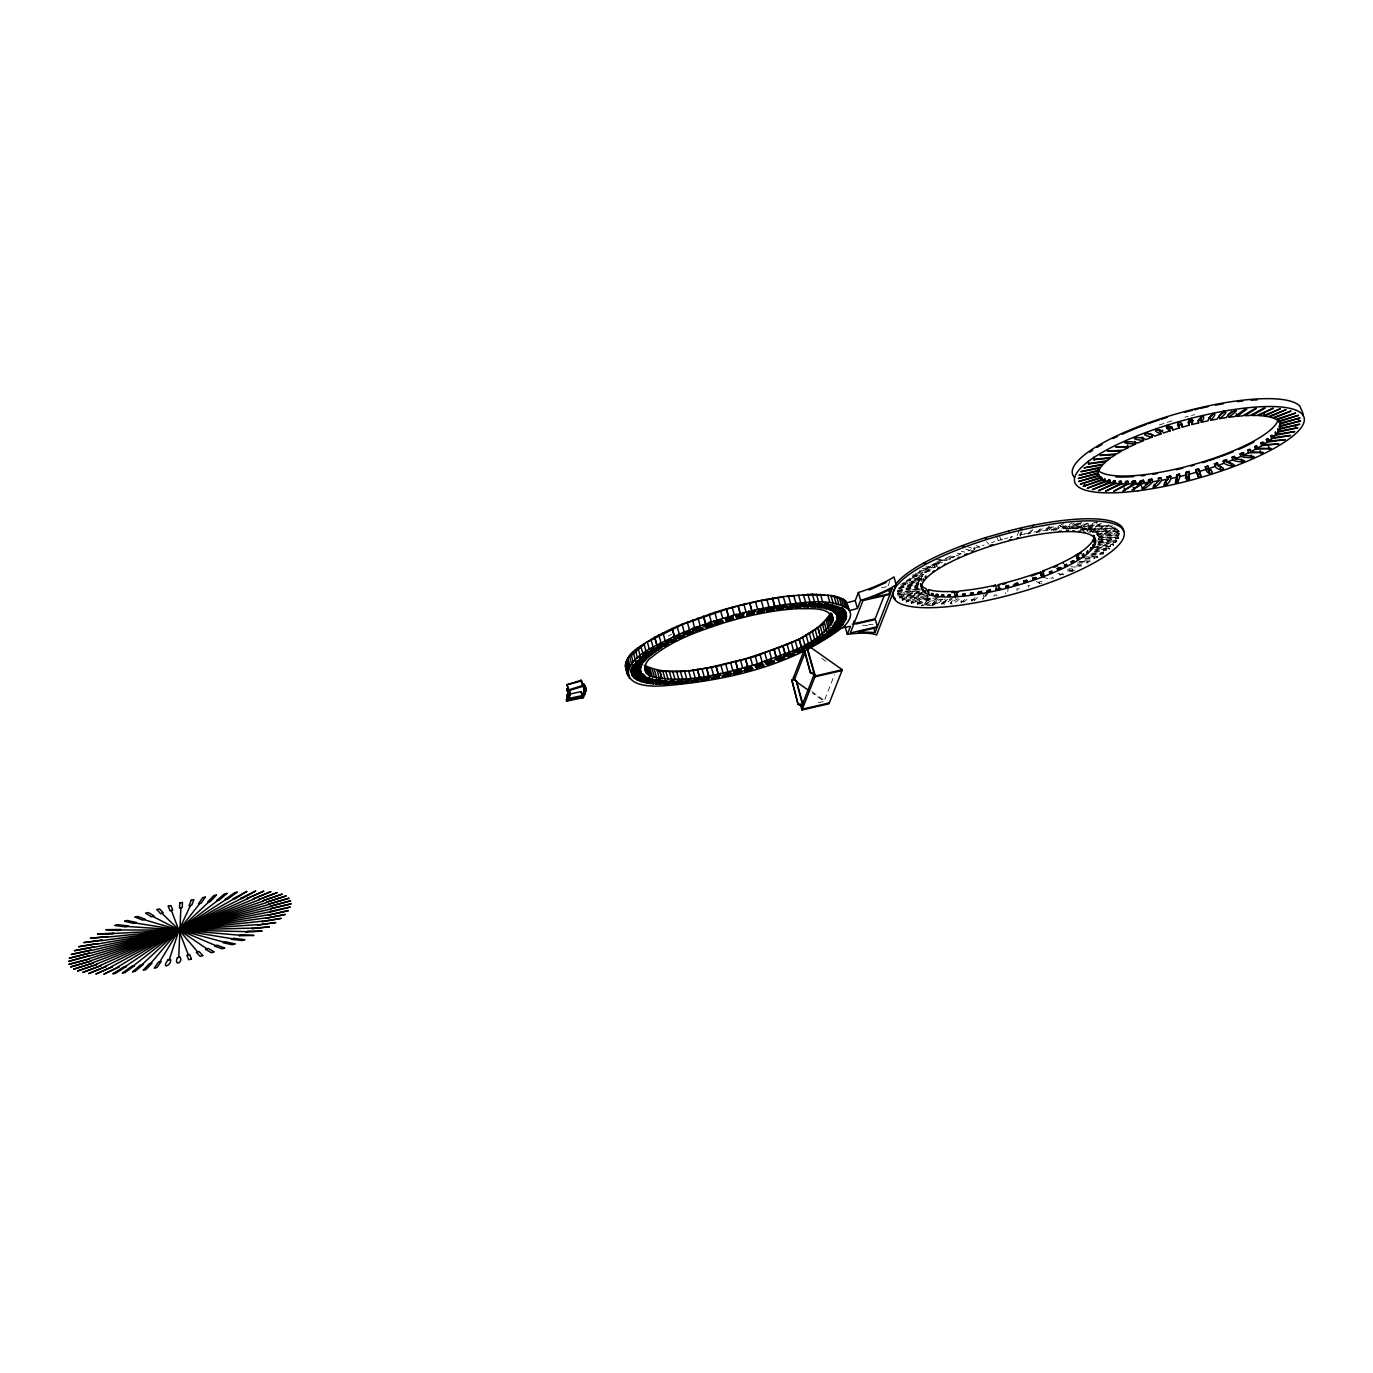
<?xml version="1.0" encoding="UTF-8"?>
<svg xmlns="http://www.w3.org/2000/svg" width="1373" height="1373" viewBox="0 0 1373 1373"><rect width="100%" height="100%" fill="white"/><g stroke="black" fill="none" stroke-linecap="round" stroke-linejoin="round"><path stroke-width="0.75" stroke-dasharray="5 3.75" d="M1008.331 586.443L1007.679 592.072M1098.417 539.64L1098.486 537.924M921.867 588.725L899.195 595.247C897.496 596.431 896.483 593.205 898.56 593.273L918.056 588.399M897.702 595.298L921.609 588.073M917.456 604.463L917.387 602.798L929.778 597.169M1094.676 549.784L1109.144 548.067L1095.774 550.436M1118.635 530.338L1098.246 536.654M920.116 580.625L920.494 579.252L917.113 580.075L916.718 581.466A93.759 23.478 -15.7 0 0 917.816 586.254M921.764 593.874L902.215 600.155L902.473 598.353L921.249 591.849M902.215 600.155L923.051 592.655M933.674 605.167L932.387 603.554L940.505 599.057M932.61 605.098L942.959 599.212M985.865 592.844C982.759 592.861 982.725 602.061 982.914 597.152M1114.55 526.975L1097.456 533.067M1098.657 543.536L1116.455 540.138L1097.902 544.446M1116.524 540.207L1115.94 542.146L1099.275 545.562M1078.492 525.258L1077.616 525.207M824.847 699.441L834.527 674.675M888.125 585.636L890.064 580.659M1017.187 535.607L1019.435 529.841M1021.666 534.578L1019.882 534.989L1021.975 529.618M1020.259 536.294L1022.353 530.939M897.427 592.072L917.215 587.49M927.77 597.238L911.294 603.416L911.346 601.734L928.474 594.646M911.294 603.416L929.984 595.487M952.364 603.948C947.748 604.223 954.407 598.336 956.123 598.611M951.008 603.931L951.523 601.889M1063.491 574.909C1063.972 571.374 1058.343 577.329 1056.421 573.416M1098.469 538.405L1119.149 533.325L1098.434 539.143M1119.184 533.411L1118.532 535.333L1099.292 540.327M900.842 587.953L900.465 586.649L918.314 582.53L918.194 577.724A93.759 23.478 -15.7 0 1 932.696 564.578M918.383 582.478L921.918 577.329L907.639 579.784M921.746 581.74L921.523 577.003A90.24 22.586 -15.7 0 1 922.862 575.064M919.275 592.055L900.637 597.924L899.006 596.551L919.086 589.927M899.384 597.959L918.983 591.403M938.24 598.971C924.853 610.196 915.585 603.331 937.484 596.877M924.595 605.047L940.351 596.946M971.895 601.117L972.015 599.143L972.376 600.447M1093.303 547.964L1113.417 544.034L1094.178 547.055M1113.417 544.034L1113.314 545.733M982.656 599.177L983.634 597.753M984.441 596.74L987.976 591.609M988.44 592.415L984.939 597.306M1028.446 534.097L1031.174 530.115M1029.99 533.702L1033.526 528.554M925.213 595.35L906.214 602.043L906.352 600.258L924.458 593.393M906.214 602.043L922.038 595.762M1098.108 543.176L1118.806 538.044L1117.588 536.568L1098.057 541.065M961.889 602.043L961.512 600.722C959.298 602.833 965.82 599.503 963.348 602.438M922.742 576.42L907.622 579.011M975.122 597.547L971.947 600.911L971.586 599.606M1036.426 532.724L1042.261 526.546M1037.181 532.501L1044.046 525.258M974.144 600.739L977.439 597.392M1038.915 532.364L1043.034 528.021M1049.401 526.254L1044.561 530.356L1050.036 527.472M961.323 602.524L964.859 599.52M1046.655 530.201L1049.83 527.524M963.795 602.181L966.97 599.503M1048.938 530.029L1051.924 527.507M1117.347 529.257L1097.816 535.624M929.555 570.687L919.121 571.752M898.234 588.742L918.365 584.641L917.113 580.075M947.524 599.28L941.089 603.468L950.133 598.885M1110.5 525.19L1092.788 532.003M1051.255 530.562L1056.283 526.957M958.114 598.611L950.682 602.713M1053.28 530.682L1064.521 522.495M955.213 602.284L960.19 598.714M1055.528 530.51L1063.337 524.932M1019.882 534.989L1029.201 532.999M1019.452 588.742L1016.741 588.983L1017.239 590.613M1118.961 531.935L1099.052 537.838M933.606 567.873L934.687 567.203L933.691 563.96L936.489 563.737L937.416 567.032M936.489 563.737L935.494 564.372A90.24 22.586 -15.7 0 0 924.613 573.039M938.119 562.724L939.115 562.106A90.24 22.586 -15.7 0 1 950.373 556.031M1065.929 525.499L1060.848 528.605L1059.922 525.327L1057.999 526.58L1058.926 529.875M1104.373 525.378L1090.522 530.613L1089.561 527.301L1086.489 528.502L1083.022 527.541A90.24 22.586 -15.7 0 0 1063.852 526.271L1060.179 526.443L1062.307 525.173L1063.217 528.468L1072.107 522.873M953.257 597.255L942.53 603.948L942.17 602.627M1062.994 528.88L1069.584 524.761M952.141 599.177L943.903 604.309L943.526 603.004M1065.311 528.656L1074.252 523.079M942.427 562.638L936.764 562.724M1066.014 529.549L1081.461 520.985M932.233 603.777L942.101 599.246M1068.022 529.515L1082.542 521.483M1069.824 528.965L1081.821 522.306M936.678 603.76L945.259 599.006M1072.021 528.811L1081.083 523.799M668.153 636.094L671.723 634.223M917.765 604.103L930.774 598.199M945.946 560.785L947.284 560.098L936.626 559.635M949.344 559.086L950.682 558.416M1075.042 528.296L1084.155 523.765M939.166 597.015L921.18 605.493A119.846 30 -15.7 0 0 932.645 605.544M1076.844 528.382L1086.987 523.319M1076.655 528.983L1088.068 523.302M1080.019 528.296L1088.943 523.834M1089.493 561.162L1083.589 560.613M951.935 557.833L954.63 556.58M897.65 591.935L917.49 586.683M1096.838 521.551L1081.014 528.708L1090.488 530.596M917.078 603.142L929.761 598.079M1079.813 530.15L1097.302 522.238M1080.465 530.441L1097.199 522.856M930.74 599.109L919.584 604.154L919.224 602.85M1082.13 530.579L1097.662 523.542M960.98 553.748L956.844 555.567L952.656 555.07M1101.232 523.267L1086.215 529.48L1087.588 529.738M927.942 595.71L910.968 602.181M1087.536 529.755L1101.283 524.074M1087.227 530.527L1101.661 524.555M1090.54 529.995L1101.747 525.361M1072.673 571.048L1065.86 570.876M967.948 550.916L970.865 549.766M1041.832 583.233L1040.803 583.559M905.854 600.722L925.522 593.788M1106.312 525.43L1091.604 530.991L1093.955 532.072L1112.456 525.687M1089.681 532.381L1108.697 525.19M897.564 590.493L917.627 585.241M1103.514 553.954L1102.141 554.314L1101.781 552.993L1087.09 554.503M1097.559 534.629A93.759 23.478 -15.7 0 0 1091.398 527.97L1088.223 529.137A90.24 22.586 -15.7 0 1 1093.028 532.587M1088.48 532.175L1091.655 531.008L1090.728 527.73M1081.135 565.522L1078.612 565.83M979.79 546.505L973.577 548.754L966.335 546.214M982.399 545.596L984.115 545.012M901.838 598.834L922.055 592.329M1094.813 532.552L1111.958 526.614L1112.336 527.936M1097.01 532.467L1113.16 526.889M1115.425 527.884L1096.426 533.891L1097.937 536.002L1117.931 530.304M899.143 596.706L919.979 590.888M1096.958 534.457L1115.957 528.468L1116.335 529.772M1097.525 534.972L1117.279 529M991.598 542.592L994.859 541.597M998.274 540.584L1002.771 539.28M1099.052 537.1L1119.012 531.643M1029.853 585.773L1027.982 585.619L1028.634 587.215M1004.435 538.851L1007.731 537.959M1097.731 541.872L1118.446 536.62M897.53 591.128L917.593 585.979M1097.508 540.07L1119.561 534.715M881.569 587.884L887.799 586.443M898.8 587.764L918.039 583.353L918.108 588.382L897.41 594.063M899.487 588.262L918.691 583.834M1098.417 542.369L1118.806 538.044M818.325 702.667L824.109 701.346L812.524 693.176M917.456 579.2L920.82 578.445M1024.721 533.925L1029.201 532.999M902.524 583.096L923.411 578.891M900.602 584.246L919.498 580.419M902.885 584.417L919.601 581.036M1097.645 545.132L1116.884 541.528M900.963 585.55L919.155 581.895M1050.997 578.376L1052.748 577.432L1053.228 578.805M1033.989 532.089L1056.867 528.914M906.094 580.642L922.33 577.861M1097.164 547.913L1113.778 545.356M905.888 581.448L921.592 578.771M1096.495 548.805L1111.993 546.145L1111.615 544.841M1101.781 552.993L1103.841 552.135L1086.541 553.714M912.101 575.098L922.33 573.674M913.543 575.699L923.325 574.343M912.359 576.42L924.046 574.806M1094.264 551.208L1106.672 549.475M912.187 577.261L922.536 575.819M1094.693 551.946L1106.381 550.333L1106.003 549.011M919.309 570.876L930.894 569.692M917.868 572.387L930.139 571.117M1091.775 554.52L1103.532 553.319L1103.171 551.997M915.225 573.502L926.964 572.301M1090.746 555.481L1100.974 554.435L1100.614 553.113M1079.298 561.677L1088.137 561.523M983.308 597.804L982.982 598.903M925.986 566.826L936.317 566.191M1083.314 557.078L1097.164 556.237L1097.816 557.747M926.912 567.684L934.687 567.203M1079.744 558.21L1097.439 556.34M922.227 568.388L935.597 567.564M1085.099 558.296L1097.816 557.644M923.566 569.229L929.658 568.851M1085.013 559.223L1094.556 558.622L1094.195 557.318M1063.217 528.468L1079.985 528.588M934.498 563.754L940.574 563.651M933.52 564.08L941.397 563.977M1079.59 561.986L1087.965 561.866M930.928 565.11L935.116 565.058M1077.359 563.016L1088.205 562.861L1087.845 561.557M1072.159 524.967L1079.058 525.293A93.759 23.478 -15.7 0 1 1088.892 527.06L1089.561 527.301M868.646 624.458L872.902 624.612M1075.076 528.279L1076.878 528.365M945.362 558.914L951.575 559.189M1077.29 564.663L1081.564 564.852M939.819 559.961L947.902 560.321M1076.295 565.916L1081.924 566.157M1070.906 566.792L1076.964 567.049M1005.757 592.57L1005.74 593.72M1068.898 568.697C1078.062 569.52 1069.155 568.885 1070.786 571.443M950.871 556.134L955.059 556.631M1067.353 569.778L1073 570.447L1072.639 569.126M949.43 557.232L953.205 557.678M971.655 599.864L974.161 599.16L974.521 600.464M961.392 551.362L964.927 552.118M1057.794 573.451L1063.543 574.789M957.153 553.165L960.86 553.971M1039.395 583.319L1039.018 582.015L1042.021 581.345M974.813 549.269L973.457 548.788L974.813 549.269L973.886 545.991M965.579 548.96L969.407 550.35M1042.982 576.917L1050.088 579.492L1049.71 578.187M976.1 545.373L979.481 547.398M1036.203 581.414L1039.807 583.559L1039.43 582.255M821.878 658.474L828.485 663.142M811.941 691.7L823.903 700.127M1109.092 547.896L1109.538 549.286L1108.371 547.878M986.621 541.854L988.852 544.257M999.321 535.419L1001.312 540.636M996.472 535.865L998.257 540.876M1118.72 530.407L1119.081 531.711M1117.227 530.459L1117.862 532.432M1117.845 533.393L1118.188 535.436M1116.129 531.505L1116.506 532.827M1116.455 534.475L1116.815 535.796M1117.244 536.637L1117.622 537.941M1114.636 528.88L1114.996 530.201M1116.936 537.444L1117.296 538.748M1115.58 537.753L1115.957 539.057M1115.46 540.155L1115.82 541.46M1114.859 541.013L1115.236 542.335M1113.537 541.288L1113.898 542.61M1108.148 524.743L1108.526 526.048M1112.49 543.914L1112.868 545.235M1110.328 545.064L1110.706 546.368M1096.907 556.237L1097.284 557.541M1083.022 527.541L1083.949 530.819M1089.681 560.527L1090.059 561.849M1086.832 561.557L1087.21 562.879M1069.618 570.052L1069.996 571.357M1059.956 574.171L1060.334 575.493M996.987 595.865C997.519 593.908 992.13 595.401 994.447 596.088M960.946 601.202L961.203 602.747M950.837 602.387L951.214 603.708M935.459 562.861L936.386 566.139M941.346 603.142L941.724 604.446M934.601 603.399L934.962 604.721M933.52 602.919L933.88 604.223M932.593 603.434L932.971 604.738M926.466 603.348L926.826 604.669M925.694 602.764L926.054 604.069M924.664 603.262L925.042 604.583M917.01 584.795L917.936 588.073M918.76 602.163L919.121 603.468M917.645 602.661L918.022 603.983M912.805 601.117L913.32 603.21M911.621 601.614L911.998 602.919M907.896 599.658L908.274 600.962M907.725 600.516L908.102 601.82M906.661 600.121L907.021 601.443M904.086 597.77L904.464 599.091M903.606 598.714L903.983 600.018M902.799 598.233L903.159 599.538M901.426 595.504L901.786 596.826M899.607 589.909L899.967 591.231M899.916 592.879L900.293 594.2M900.619 596.517L900.997 597.821M898.234 590.27L898.611 591.574M900.087 595.933L900.465 597.238M898.217 591.008L898.577 592.312M898.56 593.273L899.195 595.247M1086.489 528.502L1087.399 531.78M936.455 562.226A93.759 23.478 -15.7 0 1 940.574 559.858M1048.886 527.421A90.24 22.586 -15.7 0 1 1054.121 526.889M1074.905 570.035A119.846 30 -15.7 0 1 1071.575 571.511M1159.207 425.046A97.277 24.354 -15.7 0 1 1163.944 423.45M1167.119 422.403A97.277 24.354 -15.7 0 1 1171.958 420.893M1185.002 417.152A97.277 24.354 -15.7 0 1 1188.28 416.276M1191.541 415.453A97.277 24.354 -15.7 0 1 1194.819 414.646M862.707 625.264A59.451 14.88 -15.7 0 1 869.401 625.813M1012.296 536.792L1010.459 537.255L1012.296 536.792"/><path stroke-width="1.5" d="M178.747 957.393L180.876 907.845M631.374 672.787L631.082 669.423L631.374 672.787L640.47 670.35L640.556 668.479L631.46 670.745M640.47 670.35L640.196 667.158M833.257 619.498C829.241 606.145 810.224 609.166 799.069 608.651C773.994 609.835 749.298 615.31 725.287 622.432C699.389 630.791 672.53 639.801 651.386 657.513C643.645 662.009 641.895 674.675 652.329 676.683C687.495 684.286 723.708 673.182 757.536 663.914C783.571 653.033 819.303 646.46 833.257 619.498L831.609 613.559M837.307 619.36L837.393 617.49L846.489 615.053L846.403 617.095L837.307 619.36L836.929 618.056L846.043 615.773L846.128 613.731M1008.331 586.443L1005.602 587.146L1008.366 585.516L1005.637 586.22L1006.014 587.524L1008.726 586.82L1008.366 585.516M1186.032 477.358L1186.221 472.192L1188.932 471.488L1189.447 479.194L1186.77 479.984L1185.997 477.272L1188.658 476.671L1188.932 471.488M1147.073 432.976L1151.329 434.503L1152.067 437.129C1136.123 433.954 1149.836 431.551 1154.556 436.185L1160.957 433.868C1148.48 429.44 1160.494 427.655 1163.549 432.976L1170.156 430.796C1160.889 425.63 1171.701 423.622 1172.834 429.938L1179.579 427.913C1173.331 422.541 1183.698 419.572 1182.29 427.14L1189.104 425.27L1188.52 419.005M1186.77 479.984L1186.221 472.192M1189.104 425.27C1185.791 419.331 1195.626 415.865 1191.815 424.566L1198.629 422.901C1197.445 416.843 1208.463 412.415 1201.324 422.283L1208.051 420.825C1209.012 414.663 1220.94 409.394 1210.694 420.292L1209.956 417.667L1212.891 413.376M1191.815 424.566L1191.232 418.302M1200.174 473.496L1198.457 468.845L1195.746 469.617L1198.303 476.877L1200.912 476.122L1200.191 473.393L1197.565 474.251L1195.746 469.617M1133.875 483.674L1122.994 491.071L1136.055 483.536L1135.317 480.91L1133.137 481.048L1133.875 483.674L1128.623 483.88L1127.885 481.254L1125.894 481.271L1126.632 483.897L1121.861 483.845L1121.123 481.219L1119.321 481.134L1120.059 483.759L1118.858 483.708L1115.837 483.433L1115.099 480.807L1113.52 480.619L1114.258 483.245L1110.62 482.661L1109.882 480.035L1108.543 479.743L1109.281 482.369L1106.26 481.511L1104.441 478.508L1105.179 481.134L1102.811 480.035L1083.194 486.334L1102.004 479.537L1100.322 478.216L1080.379 484.137L1099.79 477.632L1098.795 476.071L1078.697 481.477L1098.537 475.418L1098.263 473.651L1078.217 478.491L1098.297 472.913L1098.005 468.347M1279.756 423.107L1280.031 428.41L1299.802 424.223L1279.722 429.217L1278.572 431.328L1297.88 427.707L1277.971 432.203L1276.135 434.452L1275.397 431.826L1275.26 435.361L1272.737 437.73L1271.999 435.104L1270.866 436.065L1271.604 438.691L1268.446 441.145L1267.691 438.519L1266.318 439.514L1267.056 442.14L1266.129 442.81L1263.263 444.663L1262.525 442.037L1260.912 443.05L1261.65 445.676L1257.29 448.216L1256.552 445.59L1254.699 446.62L1255.454 449.246L1271.123 448.525L1257.29 448.216M734.332 671.569L733.903 674.126L741.42 672.186L741.214 669.784L734.332 671.569L733.971 670.247M736.649 618.056L736.065 614.332L736.649 618.056L743.531 616.271L743.582 612.392M585.361 691.1L585.499 687.924M582.238 684.166L583.576 683.771L585.241 686.397L586.099 690.722L583.405 697.656L566.517 701.122L568.473 693.88L566.654 689.126L568.697 689.83M644.229 665.287C675.825 679.91 713.171 665.665 745.402 659.006C774.801 648.022 812.593 640.848 830.734 613.01L832.948 620.888M626.431 669.286C622.106 653.394 644.023 644.675 654.612 637.244L656.826 645.121C619.635 662.524 616.34 689.195 663.331 685.814C726.712 680.836 793.731 665.442 844.687 625.779A115.572 28.936 -15.7 0 0 850.041 611.98L846.128 601.443L843.245 599.16L833.977 595.813L812.421 594.149M566.517 701.122L568.834 695.201L568.062 691.34M566.157 699.818L569.194 696.403L569.417 690.962L570.207 694.858L567.873 700.814L566.86 694.721L581.174 691.614L582.65 696.883L568.336 699.973L566.86 694.721M567.959 698.668L582.289 695.562L584.383 689.778L582.736 684.973M583.903 686.809L584.006 694.378L583.645 693.073M641.019 660.825L643.353 654.87M730.161 675.053L730.899 672.41L724.086 673.989L722.696 676.769L730.161 675.053L729.801 673.731L722.335 675.447M746.963 615.43L747.701 612.787L755.15 611.071L754.79 609.749L753.777 613.851L746.963 615.43L746.586 614.109L753.417 612.547M998.343 584.486L999.235 590.098L998.068 585.482L1000.007 584.109A90.24 22.586 -15.7 0 0 1035.928 573.451L1041.558 572.352L1042.982 576.917L1041.609 576.437L1040.305 571.837M998.978 588.76L999.269 587.764L998.875 588.777L1000.66 588.365M169.222 959.727L179.074 929.984L190.401 905.511M809.847 646.855L842.318 669.749L829.035 703.748L802.004 709.978L815.287 675.979L807.53 648.382M632.575 667.432L641.586 665.442L640.779 667.501L631.7 669.681L632.198 666.128M803.256 705.413L796.306 680.716L794.504 679.446L791.809 680.081L798.142 704.538L802.93 706.22M793.148 678.434L803.874 650.956M805.024 652.535L794.195 680.253L793.457 677.627M802.347 704.177L796.306 680.716M830.408 614.435L832.622 622.329M798.142 704.538L791.809 680.081M815.27 674.658L810.482 672.959L804.698 650.476M836.277 622.381L837.084 620.339L846.163 618.159L845.802 616.855L845.287 620.39L836.277 622.381L835.917 621.077L844.927 619.086M845.287 620.39L846.163 618.159M846.128 601.443L849.201 610.676L857.456 608.462L855.225 600.585L858.4 592.501A59.451 14.88 -15.7 0 0 893.995 576.917L896.209 584.795L876.592 634.995A59.451 14.88 -15.7 0 0 847.33 634.377L845.116 626.5M847.33 634.377L850.488 626.294L842.49 627.839M857.456 608.462L860.614 600.379L858.4 592.501M853.611 622.329L854.092 621.111M888.915 590.39L890.03 594.337L862.999 600.567L850.35 632.953L877.364 626.706L875.15 618.828L884.092 595.968M875.116 632.49L877.055 627.512L858.074 631.906L875.116 632.49L874 628.542M877.364 626.706L890.03 594.337M890.339 593.514L892.278 588.554L871.357 597.907L890.339 593.514L889.223 589.583M996.163 589.412L996.558 588.399L996.043 589.429M1179.407 473.857C1173.778 478.937 1175.185 490.075 1180.145 476.482L1179.407 473.857L1176.386 475.298L1179.098 474.663M1175.271 482.764L1177.45 477.1L1176.712 474.474M1201.324 422.283L1200.586 419.657L1202.147 415.676M1189.396 479.297L1188.709 476.568M958.251 592.192L954.286 592.501L960.087 590.939A90.24 22.586 -15.7 0 0 993.966 585.499L995.631 585.104L993.451 586.528M753.777 613.851L755.15 611.071M580.59 692.696L581.174 691.614M625.848 661.632L628.096 669.475M718.628 676.254L720.327 673.405L719.006 677.558L711.677 679.051L711.3 677.73L718.628 676.254L719.006 677.558M159.817 961.752L179.074 929.984L199.806 903.485M632.833 664.961L641.792 663.073L643.302 660.876L642.152 664.378L633.193 666.283L634.841 663.88L643.662 662.181M828.743 617.49L830.957 625.367M835.711 623.445L834.2 625.642L843.022 623.96L844.67 621.557L835.711 623.445L835.333 622.141L833.823 624.337L842.644 622.638L843.022 623.96M923.188 581.071L923.411 578.891M990.259 589.755L986.861 591.385L990.259 589.755L990.62 591.077L989.298 591.351L987.976 591.609L987.599 590.304M1032.41 526.648L1033.406 525.207M1167.325 476.465L1168.063 479.091C1157.731 489.852 1169.83 484.823 1170.723 478.559L1169.985 475.933L1166.724 477.341L1171.255 476.431M1164.956 482.421L1169.985 475.933M711.677 679.051L713.977 676.065L720.688 674.709M763.886 611.774L766.185 608.788L758.857 610.264L757.175 613.113L763.886 611.774L763.508 610.453L756.798 611.809M630.19 656.466L645.087 643.645M630.018 665.905L627.856 657.976M827.37 620.51L830.081 617.198M150.635 963.468L179.074 929.984L208.988 901.769M767.181 611.157L769.807 608.119L776.912 606.9L773.703 610.041L767.181 611.157L766.821 609.835L769.429 606.797M708.056 679.721L710.682 676.683L704.16 677.799L700.951 680.939L708.056 679.721L707.696 678.399L700.573 679.618M1152.582 481.751L1151.844 479.126L1149.373 479.469L1150.111 482.095C1133.772 493.868 1147.468 488.737 1152.582 481.751L1158.915 480.756L1158.177 478.13L1160.769 477.701L1161.507 480.327C1158.331 486.831 1145.803 492.255 1158.915 480.756M978.88 591.883L977.782 593.033L981.455 591.437L981.815 592.758L979.241 593.205L978.88 591.883L981.455 591.437M1160.769 477.701L1158.589 478.851M1223.824 411.008L1219.104 415.985L1219.842 418.628L1226.175 417.632C1231.238 410.767 1245.105 405.344 1228.646 417.289L1234.687 416.568L1244.23 409.738L1246.77 409.257L1237.039 416.328L1236.301 413.685M1219.842 418.628C1233.589 407.455 1220.116 412.26 1217.267 419.057L1210.694 420.292M635.871 662.644L638.273 660.087L646.803 658.731L644.589 661.048L635.871 662.644L635.493 661.323L644.229 659.744L644.589 661.048M841.992 625.196L833.274 626.774L831.06 629.109L839.59 627.736L841.992 625.196L841.632 623.891L839.212 626.431L830.699 627.804M766.821 609.835L773.325 608.72L775.47 606.626M630.962 654.166L633.176 662.043M141.779 964.841L179.074 929.984L217.844 900.396M691.975 680.871L697.089 680.167L699.423 678.039M776.895 609.543L780.413 606.351L787.227 605.407L783.142 608.668L776.895 609.543L776.517 608.222L778.869 606.094M700.968 678.296L694.721 679.172L690.636 682.432L697.45 681.489L700.968 678.296L700.59 676.992M972.925 592.81L970.454 593.153L972.05 594.32L973.303 594.131L972.925 592.81L970.248 594.2L971.483 594.028M1149.373 479.469L1148.24 480.43L1150.711 480.087M1145.374 484.6L1151.844 479.126M1227.908 414.663L1231.718 411.437M650.562 653.788L647.696 656.225L639.286 657.478L639.664 658.8L642.804 656.14L650.939 655.11L650.562 653.788L646.494 654.303M639.664 658.8L648.056 657.53L650.939 655.11M822.41 624.166L824.624 632.061M838.199 629.04L829.807 630.293L826.924 632.73L835.059 631.7L838.199 629.04L837.839 627.736L833.634 628.353M826.563 631.426L834.698 630.379L837.839 627.736M776.517 608.222L782.764 607.364L785.493 605.184M133.335 965.871L179.074 929.984L226.288 899.366M637.484 658.01L635.339 650.064M823.68 623.977L799.91 638.788M680.854 683.497L685.762 680.15L691.683 679.532L687.307 682.827L680.854 683.497L680.476 682.175L686.929 681.523L689.847 679.326M932.851 571.7L934.241 570.705M646.717 651.643L644.16 653.462L652.158 652.553L655.676 650.047L656.037 651.351L652.535 653.874L644.538 654.784L648.365 652.038L656.037 651.351M823.371 634.995L829.12 634.48L831.678 632.644M829.498 635.785L833.325 633.056L825.327 633.966L821.826 636.471L829.498 635.785L829.12 634.48M963.057 595.075L964.807 593.84L965.168 595.144L962.833 595.384L962.456 594.08L964.807 593.84M1139.607 481.425L1143.331 480.19L1144.069 482.815L1132.039 490.212L1141.735 483.056L1140.997 480.43M1137.05 484.686L1143.331 480.19M785.819 606.986L791.723 606.385L796.649 603.022L797.009 604.343L792.101 607.69L786.18 608.308L790.556 605.012L797.009 604.343M125.389 966.523L179.074 929.984L234.234 898.714M673.336 682.69L677.352 682.432L680.802 680.184M677.713 683.754L682.913 680.373L677.387 680.716L671.689 684.132L677.713 683.754L677.352 682.432M1081.512 553.233L1077.719 554.074L1079.006 558.674L1077.376 559.686L1076.089 555.087L1078.749 554.967L1077.736 555.584M650.442 650.665L654.938 647.867L662.043 647.524L657.942 650.081L650.442 650.665L650.081 649.343L657.564 648.777L660.31 647.078M812.335 631.374L814.549 639.252M827.404 637.175L819.921 637.741L815.819 640.299L822.925 639.972L827.404 637.175L827.044 635.871M817.227 638.908L822.547 638.668L825.551 636.797M937.776 568.336L939.407 567.324M1133.137 481.048L1131.506 482.06L1135.231 481.82M1133.703 481.923L1135.317 480.91M1076.089 555.087L1075.093 555.722A90.24 22.586 -15.7 0 1 1047.084 569.229L1042.811 570.893L1044.098 575.493L1041.609 576.437M1077.719 554.074L1078.715 553.456A90.24 22.586 -15.7 0 0 1092.685 540.808L1093.389 539.366L1094.676 543.965L1094.092 537.203A90.24 22.586 -15.7 0 0 1094.161 535.539M118.061 966.815L179.074 929.984L241.562 898.423M796.426 606.025L800.099 605.802L804.372 603.245M800.476 607.123L806.174 603.708L800.15 604.086L794.95 607.45L800.476 607.123L800.099 605.802M951.901 592.638L954.029 591.368L955.454 597.118M1263.949 442.398L1260.912 443.05M648.296 641.517L682.724 624.355L726.489 609.2M649.378 649.48L647.249 641.551M666.111 681.3L662.919 682.999L668.445 682.93L672.89 680.356M668.805 684.235L674.744 680.819L669.698 680.905L663.279 684.32L668.805 684.235L668.445 682.93M1211.346 470.27L1208.875 470.785L1205.202 466.803L1207.88 465.962L1205.734 467.386M657.324 646.46L662.421 643.645L668.908 643.662L664.24 646.237L657.324 646.46L654.715 637.175L672.118 628.508L674.332 636.386L656.929 645.07L663.88 644.932L666.986 643.216M820.539 641.38L813.623 641.586L808.954 644.177L815.442 644.194L820.539 641.38L820.162 640.058L815.081 642.873L808.594 642.856M1127.885 481.254L1125.002 482.301M1126.632 483.897L1113.657 491.362L1128.623 483.88M947.73 596.122L950.03 594.852L950.408 596.157L948.4 596.191L948.039 594.869L950.03 594.852M1255.454 449.246L1250.563 451.803L1249.825 449.177L1247.782 450.19L1248.52 452.815L1263.246 452.524L1250.563 451.803M111.385 966.729L179.074 929.984L248.238 898.508M804.424 605.682L807.805 605.63L812.61 603.056M808.165 606.935L814.584 603.519L809.057 603.588L803.119 607.003L808.165 606.935L807.805 605.63M944.367 564.423L945.328 563.908M1071.094 561.797L1072.931 560.768L1073.308 562.089L1071.455 563.102L1071.094 561.797L1074.544 561.248L1073.6 561.746M656.981 682.827L660.293 682.965L665.27 680.407M815.167 603.09L810.207 605.665L814.738 605.853L820.024 603.296M660.653 684.286L667.295 680.871L662.747 680.665L655.693 684.063L660.653 684.286L660.293 682.965M1127.456 444.955L1128.194 447.581L1123.32 450.138L1107.29 451.219L1121.484 451.168L1117.124 453.708L1099.962 455.458L1115.494 454.72L1111.718 457.243L1093.629 459.629L1110.328 458.239L1107.17 460.693L1088.257 463.817L1106.02 461.654L1103.514 464.023L1084.001 467.85L1102.639 464.932L1100.803 467.18L1080.894 471.677L1100.202 468.056L1099.052 470.167L1078.972 475.264L1098.743 470.973M664.738 640.916L670.985 641.054L674.435 639.337M671.363 642.375L676.529 639.801L670.745 639.423L665.098 642.238L671.363 642.375L670.985 641.054M1121.123 481.219L1119.081 482.232L1120.351 482.283M1120.059 483.759L1105.591 491.225L1121.861 483.845M806.5 645.464L801.334 648.039L807.118 648.416L812.765 645.602L806.5 645.464L806.14 644.143M802.896 646.855L806.74 647.095L812.387 644.297M941.02 596.088L943.56 594.818L943.938 596.139L942.135 596.054L941.775 594.749L943.56 594.818M1064.47 565.213L1066.512 564.183L1066.89 565.504L1064.847 566.517L1064.47 565.213L1066.718 565.298L1065.362 565.985M105.481 966.266L179.074 929.984L254.142 898.972M657.101 681.9L660.619 680.201M815.116 607.175L822.152 603.76L817.21 603.554L810.568 606.969L815.116 607.175L814.738 605.853M1250.649 449.76L1247.782 450.19M1248.52 452.815L1243.183 455.355L1242.428 452.73L1240.214 453.742L1240.952 456.368C1249.842 459.286 1264.396 456.437 1243.183 455.355M798.331 639.526L755.51 656.328L715.711 666.643M649.034 683.376L656.637 680.03L660.619 680.493L653.376 683.891L649.034 683.376L648.657 682.072L652.999 682.57L660.259 679.189M1063.183 563.273L1063.594 563.325M1059.458 567.581L1057.244 568.594L1057.605 569.915L1059.836 568.903L1059.458 567.581L1061.432 567.821M1133.291 487.278L1134.527 489.646M673.697 638.016L679.824 635.253L684.818 635.974L679.223 638.514L673.697 638.016L673.319 636.712L678.846 637.209L684.458 634.669M1134.853 441.402L1135.591 444.028L1130.236 446.568L1115.511 446.86L1128.194 447.581M1112.868 481.82L1115.099 480.807M1114.258 483.245L1098.52 490.71L1115.837 483.433M1263.761 413.513L1264.499 416.139L1280.322 408.742L1262.937 415.95L1258.698 415.624L1273.2 408.244L1256.896 415.538L1252.142 415.487L1265.168 408.107L1264.121 408.038L1250.134 415.504L1244.882 415.71L1256.312 408.502L1255.471 408.347L1242.702 415.847L1237.039 416.328M792.667 650.545L797.679 651.283L803.806 648.502M798.039 652.587L804.166 649.824L798.64 649.309L793.028 651.849L798.039 652.587L797.679 651.283M1240.231 454.635L1241.793 453.931L1240.214 453.742M1240.952 456.368L1235.185 458.857L1234.447 456.231L1232.079 457.209L1232.817 459.835C1239.544 463.714 1253.995 460.847 1235.185 458.857M935.03 595.693L937.81 594.423L938.171 595.745L936.232 594.252L937.81 594.423M1059.235 568.834L1060.351 568.319L1057.244 568.594M100.383 965.442L179.074 929.984L259.24 899.796M869.143 590.012L886.254 582.358M985.557 538.868L986.552 538.525M1154.092 484.412L1155.517 486.66M828.468 603.142L820.848 606.488L821.226 607.793L828.829 604.463L824.486 603.948L817.244 607.329L821.226 607.793M958.045 557.61L959.178 557.112M1054.138 567.358L1057.656 565.813M681.986 624.234L672.238 628.439L674.452 636.334L684.2 632.112L682.124 624.183L714.732 612.375M688.302 633.931L691.683 632.455M1142.662 437.112L1141.495 437.609L1142.834 437.901L1143.572 440.527L1137.805 443.016C1128.898 440.064 1114.43 442.998 1135.591 444.028M652.484 679.257L646.649 681.746L647.026 683.05L654.801 679.738L651.437 679L643.336 682.261L647.026 683.05M826.58 605.133L822.684 606.78L826.048 607.518L832.536 604.909M682.621 632.558L687.358 633.416L693.348 630.928L693.725 632.249L687.736 634.721L682.999 633.88L689.538 631.168L693.725 632.249M1109.882 480.035L1107.513 481.013L1108.44 481.219M1109.281 482.369L1092.324 489.68L1110.62 482.661M964.584 554.778L966.952 553.8M784.137 655.59L790.127 653.102L794.864 653.96L788.325 656.672L784.137 655.59L783.777 654.269L787.948 655.35L794.504 652.638M96.144 964.258L179.074 929.984L263.479 900.997M1049.47 571.906L1051.838 570.928L1052.199 572.249L1049.83 573.227L1049.47 571.906L1051.134 572.266L1049.556 572.919M826.426 608.823L834.527 605.579L830.837 604.789L823.062 608.102L826.426 608.823L826.048 607.518M1233.417 457.501L1234.619 457.02M1232.817 459.835L1226.707 462.255L1225.969 459.629L1223.463 460.573L1224.201 463.199C1229.024 467.609 1242.514 465.739 1226.707 462.255M684.338 632.061L694.669 627.976L692.593 620.047M695.287 631.048L700.676 628.92M973.92 551.054L971.312 551.036M641.672 681.78L649.91 678.588L649.549 677.267L641.311 680.476L641.672 681.78L638.702 680.716L647.198 677.593L649.91 678.588M1152.067 437.129L1145.94 439.549C1139.23 435.67 1124.779 438.536 1143.572 440.527M692.902 629.847L699.801 627.238L703.113 628.645L696.798 631.031L692.902 629.847L692.541 628.525L697.707 626.569M692.541 628.525L696.437 629.726L702.753 627.324M1105.179 481.134L1087.21 488.222L1106.26 481.511M1222.794 461.62L1227.05 460.006L1225.969 459.629M1224.201 463.199L1217.817 465.516L1217.079 462.89L1214.47 463.782L1215.225 466.408C1218.126 471.814 1230.534 469.789 1217.817 465.516M784.584 656.689L777.684 659.297L778.062 660.602L784.961 657.993L781.065 656.809L774.75 659.194L778.062 660.602M92.832 962.713L179.074 929.984L266.791 902.524M837.084 606.437L830.305 608.926L830.665 610.247L839.16 607.123L836.191 606.042L827.953 609.252L830.665 610.247M1038.554 573.468L1041.558 572.352M694.807 627.924L705.619 624.011L703.405 616.134L705.756 623.96L716.946 620.27L714.87 612.341L726.283 608.891L728.497 616.786L717.084 620.218M706.306 626.877L719.761 622.312M1156.238 428.857L1160.219 431.242L1162.811 430.35M1159.396 430.762L1160.683 430.298M640.075 675.688L634.789 677.455L637.038 678.794L643.903 676.34M643.954 675.808L635.167 678.76L637.398 680.116L645.996 677.043L643.577 674.503M90.481 960.843L179.074 929.984L269.142 904.395M712.896 625.213L710.493 623.479L703.319 625.951L706.34 627.478L712.896 625.213L712.536 623.891L705.962 626.174L702.959 624.646M764.744 652.896L766.958 660.791M764.967 662.627L771.523 660.362L774.544 661.872L767.37 664.36L764.589 661.305L767.37 664.36M766.992 663.039L774.166 660.567M1032.65 578.187L1036.255 577.896L1032.65 578.187L1033.011 579.492L1035.62 578.599L1035.242 577.278M1020.242 529.343L1022.147 529.223M1215.225 466.408L1208.618 468.588L1207.88 465.962M1215.294 464.263L1217.885 463.37L1217.079 462.89M833.909 612.015L842.696 609.063L842.336 607.758L833.548 610.71L833.909 612.015L831.866 610.796L840.465 607.724L842.696 609.063M566.654 689.126L567.015 690.43L583.954 685.076L585.619 687.719M765.808 664.137L769.532 662.902M989.967 545.476L992.645 544.635M633.863 676.717L642.736 673.834L643.096 675.138L634.24 678.039L632.387 675.121L634.24 678.039M834.389 611.38L835.745 612.839L844.738 610.075L845.099 611.397L836.106 614.143L834.767 612.701L834.389 611.38L839.71 609.646M834.767 612.701L843.623 609.801L845.099 611.397M1026.455 580.23L1023.777 581.071L1024.155 582.392L1025.494 581.98L1026.815 581.551L1026.455 580.23L1027.124 580.951L1023.777 581.071M89.091 958.68L179.074 929.984L270.532 906.558M1166.999 428.17L1171.547 426.746L1172.834 429.938M1166.793 425.321L1169.418 428.153L1172.079 427.312M1278.246 419.125L1278.984 421.751L1298.412 415.333L1278.452 421.168L1276.77 419.846L1295.563 413.05L1275.946 419.349L1273.578 418.25L1291.032 411.059L1272.514 417.873L1269.476 417.014L1286.089 409.617L1268.154 416.723L1264.499 416.139M714.132 622.278L721.494 619.944L722.97 621.969L716.225 624.114L713.771 620.956L716.225 624.114M715.865 622.793L722.61 620.665L722.97 621.969M1208.618 468.588C1217.628 473.908 1207.227 475.659 1205.94 469.446L1199.195 471.471L1198.457 468.845M569.795 692.284L566.86 684.749L581.122 680.236L584.28 688.113M763.731 665.562L761.637 663.725L754.893 665.854L756.369 667.896L763.731 665.562L763.354 664.24L755.991 666.574L756.369 667.896M1024.464 581.809L1027.124 580.968M896.14 583.645A119.846 30 -15.7 0 1 985.316 537.667L1009.395 530.75A119.846 30 -15.7 0 1 1123.646 531.162M637.793 673.474L641.38 672.375M632.764 676.443L641.757 673.68L643.096 675.138M566.86 684.749L581.637 681.025M568.731 690.619L583.113 686.277L581.122 680.236M752.593 668.291L748.8 669.423L747.873 666.145M1182.29 427.14L1181.535 424.497L1178.583 424.617L1180.179 424.875M1198.715 469.515L1196.003 470.287M838.045 613.079L845.27 610.934L846.352 614.074L837.238 616.614L836.603 614.932L845.648 612.255L846.352 614.074M632.215 675.585L641.26 672.907L640.882 671.586L631.855 674.263L632.215 675.585L631.511 673.748L640.625 671.225M1280.477 426.471L1300.54 420.893L1280.494 425.733L1279.482 421.339M88.713 956.209L179.074 929.984L270.91 909.029M726.368 620.956L733.216 618.983L732.324 615.361L732.684 616.683L725.219 618.828L726.368 620.956L726.008 619.635L732.856 617.678L733.216 618.983M1017.462 582.976L1017.822 584.297L1015.128 585.07L1014.75 583.765L1017.462 582.976L1017.771 583.817L1013.274 585.104M745.179 671.157L752.644 669.011L752.284 667.69L744.801 669.835L745.179 671.157L744.269 667.535L744.647 668.857L751.494 666.883L752.644 669.011M855.225 600.585L846.987 602.781M1196.484 472.243L1189.67 474.114M632.97 671.929L638.428 670.419M845.974 612.77L836.878 615.293L837.238 616.614M728.411 608.685L736.082 606.574M729.681 619.309L733.68 618.228M739.189 672.049L746.878 669.955M630.996 671.466L640.11 669.029M89.314 953.497L179.074 929.984L270.309 911.741M1188.383 421.906L1193.034 420.704M1188.349 422.644L1191.078 421.94M1186.186 472.93L1188.898 472.226M1186.959 474.818L1180.145 476.482M736.443 615.653L743.943 613.714M736.288 616.734L743.153 614.95L743.531 616.271M733.542 672.821L741.06 670.865L741.42 672.186M1009.412 539.829L1010.785 539.486M738.005 606.059L747.616 603.708M727.673 674.932L737.267 672.581M1221.404 467.026L1214.47 463.782M90.927 950.545L179.074 929.984L268.696 914.693M1017.153 537.941L1018.509 537.615M998.068 585.482L999.733 585.087M999.63 589.086L996.935 589.704L995.631 585.104M852.29 624.097L875.15 618.828M855.86 624.011L874.841 619.635M725.682 664.12L728.033 671.963M815.287 675.979L842.318 669.749M842.009 670.556L814.978 676.786L806.843 647.884M829.343 702.925L802.313 709.172L801.575 706.546L814.24 674.16L810.791 672.152M1177.45 477.1L1170.723 478.559M1199.247 419.949L1200.586 419.657M1199.556 419.143L1200.894 418.834M635.802 665.321L639.406 664.532M749.521 603.245L759.012 601.185M763.354 608.239L740.322 613.559L738.09 605.665L749.624 602.85L751.838 610.728L749.761 602.816L761.14 600.361L763.491 608.222L785.459 604.446M721.958 676.22L725.751 675.396M838.92 621.385L842.507 620.613M93.501 947.404L179.074 929.984L266.122 917.833M1208.635 417.924L1209.956 417.667M1168.063 479.091L1161.507 480.327M986.844 591.403L989.504 590.871M761.277 600.327L783.245 596.569L785.579 604.429C806.037 603.022 830.15 597.186 848.36 609.32M760.899 600.773L782.747 597.032M713.788 667.003L689.675 670.745M1276.135 434.452L1294.773 431.534L1275.26 435.361M97.02 944.092L179.074 929.984L262.603 921.146M772.93 609.612L769.206 610.196L768.279 606.917M692.541 681.609L696.111 681.042M1270.866 436.065L1273.355 435.722M1272.737 437.73L1290.517 435.464L1271.604 438.691M1150.111 482.095L1144.069 482.815M101.448 940.677L179.074 929.984L258.175 924.578M783.365 596.551L812.318 594.149L814.635 602.026M786.832 596.534L792.959 595.796M782.061 608.325L778.508 608.754L777.581 605.476M682.312 682.844L686.397 682.347M1140.757 481.322L1141.941 481.185M826.958 632.421L830.957 631.975M1266.318 439.514L1268.652 439.274M1268.446 441.145L1285.197 439.635L1267.056 442.14M106.734 937.141L179.074 929.984L252.889 928.097M1141.735 483.056L1136.055 483.536M789.475 607.501L793.628 607.158M685.814 671.14L658.628 671.38M1059.287 531.179L1061.466 531.042M1263.263 444.663L1278.812 443.925L1261.65 445.676M112.826 933.571L179.074 929.984L246.797 931.666M954.029 591.368L950.356 591.54A90.24 22.586 -15.7 0 1 928.388 589.566L929.023 593.925L925.986 588.691A90.24 22.586 -15.7 0 1 920.391 583.817M955.316 595.968L957.513 595.831L956.209 591.231M803.325 594.492L805.642 602.369M802.57 595.007L824.881 595.178M1254.699 446.62L1256.707 446.585M1066.392 530.853L1068.383 530.836M922.999 563.411L926.294 563.359M672.719 671.448L675.035 679.326M119.657 930.002L179.074 929.984L239.966 935.236M1072.862 530.888L1074.647 530.956M665.819 671.346L668.136 679.24M127.14 926.449L179.074 929.984L232.5 938.789M1242.428 452.73L1244.007 452.918M1078.612 531.282L1080.191 531.454M135.189 922.965L179.074 929.984L224.434 942.273M1083.606 532.02L1084.945 532.295M1232.079 457.209L1237.33 458.342M654.423 670.007L656.723 677.919M832.827 596.311L837.959 597.753M637.175 674.795L640.59 675.756M143.736 919.584L179.074 929.984L215.887 945.654M1042.811 570.893L1044.269 571.34M1223.463 460.573L1230.877 463.25L1231.615 465.876M962.233 545.647L964 546.3M650.064 668.771L652.329 676.683M632.198 673.851L634.257 674.795M839.298 598.371L841.958 599.623M632.799 673.079L635.476 674.315L636.403 677.593M152.678 916.357L179.074 929.984L206.945 948.88M798.451 703.731L801.901 705.722M646.632 667.192L648.897 675.087M795.997 681.523L809.229 690.842M830.545 606.385L828.073 604.429L829 607.707M161.911 913.302L179.074 929.984L197.712 951.952M985.316 537.667L986.192 538.611M1278.984 421.751L1279.979 423.313L1300.077 417.907L1280.22 423.965L1280.494 425.733M567.015 690.43L568.422 692.644M1094.933 538.285L1094.813 537.632M921.489 587.421L921.609 588.073M171.35 910.453L188.273 954.784M1199.195 471.471L1200.929 476.019M640.247 669.921L641.26 672.907M1298.429 418.988L1299.167 421.631M1295.477 425.887L1296.215 428.513M1280.031 428.41L1279.293 425.784L1279.722 429.217M1278.572 431.328L1277.834 428.702L1277.971 432.203M1268.463 446.414L1269.201 449.04M1260.139 450.739L1260.877 453.365M1251.026 455.012L1251.764 457.638M1241.243 459.2L1241.981 461.826M1220.048 467.129L1220.786 469.755M1197.891 420.275L1198.629 422.901M1208.875 470.785L1209.613 473.41M1205.202 466.803L1205.94 469.446M1197.479 474.166L1198.217 476.809M1178.841 425.287L1179.579 427.913M1169.418 428.153L1170.156 430.796M1177.227 479.417L1177.965 482.043M1160.219 431.242L1160.957 433.868M1165.883 481.906L1166.621 484.549M1141.564 486.076L1142.302 488.702M1124.144 487.861L1124.882 490.487M1102.811 480.035L1101.266 476.912L1102.004 479.537M1100.322 478.216L1099.052 475.007L1099.79 477.632M1097.559 470.287L1098.297 472.913M1093.509 457.26L1094.247 459.886M1098.795 476.071L1097.799 472.793L1098.537 475.418M1088.291 461.379L1089.029 464.005M1084.224 483.588L1084.962 486.214M926.003 575.853L925.505 578.102L925.145 576.78M844.704 600.31L846.918 608.188M843.245 599.16L845.459 607.038M841.22 598.233L843.451 606.111M846.043 615.773L846.403 617.095M843.262 608.496L843.623 609.801M844.275 614.332L845.665 619.257M839.178 597.272L841.392 605.167M836.603 596.551L838.817 604.446M842.919 624.784L841.065 618.228L839.023 620.15L839.95 623.428M833.977 595.813L836.208 603.708M830.888 595.316L833.102 603.21M835.745 612.839L836.106 614.143M839.212 626.431L839.59 627.736M827.73 594.801L829.944 602.696M831.952 614.263L833.068 618.21M834.664 625.865L836.054 630.791M834.698 630.379L835.059 631.7M832.896 625.47L833.274 626.774M829.584 615.945L831.798 623.823M824.589 602.816L825.516 606.094M820.488 594.252L822.702 602.129M827.421 619.103L829.635 626.98M829.429 628.988L829.807 630.293M826.117 620.699L828.279 628.628M828.794 630.07L830.167 634.995M816.454 594.2L818.668 602.078M824.263 622.432L826.477 630.327M820.144 625.916L822.358 633.811M822.376 636.008L823.285 639.286M822.547 638.668L822.925 639.972M820.11 635.562L817.896 627.667L820.041 635.613M807.873 594.32L810.087 602.198M819.544 636.437L819.921 637.741M815.116 629.521L817.33 637.398M815.081 642.873L815.442 644.194M813.245 640.281L813.623 641.586M798.52 594.904L800.734 602.781M809.229 633.193L811.443 641.071M806.123 635.013L808.251 642.959M793.594 595.316L795.928 603.176M806.74 647.095L807.118 648.416M802.536 636.9L804.75 644.778M791.723 606.385L792.101 607.69M803.823 649.309L810.482 672.959M788.48 595.933L790.694 603.811M799.069 638.72L801.283 646.597L798.966 638.771M795.139 640.59L797.353 648.468M782.764 607.364L783.142 608.668M791.329 642.392L793.422 650.339M777.873 597.392L780.104 605.287M787.089 644.229L789.303 652.106M772.518 598.233L774.732 606.111L772.381 598.25M787.948 655.35L788.325 656.672M773.325 608.72L773.703 610.041M800.339 704.057L802.004 709.978M782.988 646.014L785.202 653.891M782.85 646.065L785.081 653.943M766.821 599.297L769.052 607.175M778.491 647.781L780.705 655.659M776.346 657.392L774.132 649.498L776.226 657.444M758.634 608.72L759.561 611.998M755.442 601.58L757.656 609.475M769.446 651.197L771.66 659.091M770.476 659.006L771.403 662.284M748.766 610.848L749.692 614.143M760.024 654.458L762.238 662.352M761.26 662.421L761.637 663.725M743.857 604.257L746.071 612.135M755.304 656.019L757.381 663.948M750.362 657.513L752.576 665.407M732.187 607.278L734.401 615.173M747.753 666.849L745.539 658.971L747.616 666.9M740.545 660.344L742.759 668.222M737.885 669.543L735.671 661.666L737.747 669.595M720.568 610.625L722.799 618.502M730.676 662.884L732.89 670.779M709.137 614.229L711.351 622.123M710.116 622.158L710.493 623.479M709.137 622.226L710.064 625.522M720.876 665.15L723.108 673.027M705.962 626.174L706.34 627.478M716.088 666.197L718.302 674.074L715.951 666.214M697.999 618.09L700.213 625.968M711.265 667.089L714.372 677.867M696.437 629.726L696.798 631.031M706.58 667.965L708.794 675.859M706.443 667.999L708.657 675.876M701.929 668.685L704.143 676.58M687.289 622.141L689.503 630.018M687.358 633.416L687.736 634.721M697.398 669.389L699.612 677.284L697.261 669.406M697.089 680.167L697.45 681.489M692.953 669.938L695.184 677.816M677.112 626.345L679.326 634.223M688.525 670.47L690.859 678.348M678.846 637.209L679.223 638.514M684.475 670.796L686.689 678.691M686.929 681.523L687.307 682.827M685.402 678.828L685.762 680.15M680.304 671.157L682.638 679.034M676.563 671.294L678.794 679.172M662.97 632.85L665.184 640.728M663.88 644.932L664.24 646.237M669.32 671.397L671.534 679.275M658.834 635.013L661.048 642.907M660.43 642.427L661.34 645.722M657.564 648.777L657.942 650.081M662.816 671.122L665.03 679M650.922 639.389L653.136 647.284M662.009 678.76L659.778 670.882L661.923 678.76M652.158 652.553L652.535 653.874M657.101 670.453L659.332 678.331M648.365 651.471L649.292 654.749M656.277 678.725L656.637 680.03M652.278 669.406L654.492 677.284M654.852 680.596L655.762 683.874M647.696 656.225L648.056 657.53M643.971 643.731L647.438 656.5M652.999 682.57L653.376 683.891M648.382 667.999L650.596 675.876M640.779 645.859L642.907 653.805M645.43 666.231L647.661 674.109M644.744 667.227L646.443 673.165M641.672 657.959L642.581 661.254M644.606 668.085L645.722 672.015M647.232 678.399L648.142 681.677M638.016 647.987L640.23 655.882M641.792 663.073L642.152 664.378M640.779 667.501L640.402 666.18L631.323 668.359L631.7 669.681M633.142 652.124L635.356 660.001M637.038 678.794L637.398 680.116M629.4 656.071L631.614 663.948M626.843 659.812L629.057 667.69M625.487 663.279L627.701 671.157M627.821 672.564L629.503 678.519M625.127 664.91L628.096 675.207M625.35 666.454L627.564 674.332M625.59 667.93L627.804 675.859M584.417 685.076L584.795 686.397M585.739 689.418L586.099 690.722M583.576 683.771L583.954 685.076M584.383 689.778L584.744 691.1M585.361 694.052L584.984 692.747L582.066 697.947L581.706 696.643M583.027 696.351L583.405 697.656M569.623 692.267L570.207 694.858M567.255 685.367L568.371 689.297M568.268 692.627L568.834 695.201M569.194 696.403L569.555 697.724M567.838 696.746L568.199 698.05M1009.121 530.819L1009.327 531.969M585.241 686.397L585.876 689.229M1037.044 574.017A93.759 23.478 -15.7 0 1 1031.02 576.094M1006.031 583.508A93.759 23.478 -15.7 0 1 1002.874 584.314M895.488 598.868A119.846 30 -15.7 0 1 892.879 595.264M1303.234 415.968A119.142 29.828 -15.7 0 0 1302.308 411.917L1299.905 406.185A119.142 29.828 -15.7 0 0 1164.596 417.426A119.142 29.828 -15.7 0 0 1074.441 477.426M1278.023 419.984A94.462 23.65 -15.7 0 1 1192.45 464.881A94.462 23.65 -15.7 0 1 1097.782 470.064M1189.293 477.066A116.31 29.125 -15.7 0 1 1185.362 478.096M1143.898 480.996A116.31 29.125 -15.7 0 1 1140.311 481.511M1089.956 452.198A116.31 29.125 -15.7 0 1 1092.685 450.293M1097.13 447.392A116.31 29.125 -15.7 0 1 1102.038 444.457M1113.04 438.571A116.31 29.125 -15.7 0 1 1117.553 436.391M1122.256 434.211A116.31 29.125 -15.7 0 1 1146.352 424.394M1148.171 423.725A116.31 29.125 -15.7 0 1 1159.396 419.846M1161.301 419.228A116.31 29.125 -15.7 0 1 1167.05 417.392M1184.573 412.312A116.31 29.125 -15.7 0 1 1192.399 410.287M1194.356 409.806A116.31 29.125 -15.7 0 1 1198.269 408.862M1200.208 408.416A116.31 29.125 -15.7 0 1 1207.965 406.7M1215.603 405.155A116.31 29.125 -15.7 0 1 1223.103 403.799M1237.554 401.637A116.31 29.125 -15.7 0 1 1242.737 401.019M1251.026 400.247A116.31 29.125 -15.7 0 1 1257.308 399.852M1253.927 442.055A97.277 24.354 -15.7 0 1 1238.755 449.366M1233.143 451.751A97.277 24.354 -15.7 0 1 1221.318 456.368M1219.773 456.917A97.277 24.354 -15.7 0 1 1216.684 458.033M1215.122 458.565A97.277 24.354 -15.7 0 1 1208.806 460.693M1207.21 461.208A97.277 24.354 -15.7 0 1 1202.388 462.718M1194.253 465.121A97.277 24.354 -15.7 0 1 1190.975 466.031M1182.788 468.176A97.277 24.354 -15.7 0 1 1176.249 469.738M1157.113 473.599A97.277 24.354 -15.7 0 1 1152.994 474.269M1145.013 475.418A97.277 24.354 -15.7 0 1 1141.169 475.865M1133.755 476.568A97.277 24.354 -15.7 0 1 1115.94 476.929M896.209 584.795A59.451 14.88 -15.7 0 1 860.614 600.379M88.73 955.848L68.65 961.409L88.73 955.848M177.374 957.736C173.564 966.455 183.398 962.971 180.103 957.032L177.374 957.736M179.743 903.108L179.52 908.205L182.249 907.502L182.472 902.404L179.743 903.108M270.927 908.651L290.973 903.829L270.927 908.651M921.026 584.366L921.352 586.425L921.026 584.366M1095.07 539.28L1095.397 541.34L1095.07 539.28M69.131 964.309L89.228 959.006L69.131 964.309M78.69 946.752L97.586 943.611L78.793 946.632M88.885 973.474L106.27 966.369L88.885 973.474M114.972 925.471L126.024 926.947L128.238 925.951L117.426 924.681L114.972 925.471M132.632 971.758L135.017 971.415L143.015 964.67L140.544 965.013L132.632 971.758M168.278 906.197L169.995 910.831L172.706 910.059L170.973 905.511L168.278 906.197M191.362 958.955L188.65 959.727L186.917 955.179L189.628 954.407L191.362 958.955M227.008 893.394L219.079 900.225L216.608 900.568L224.417 893.943L227.008 893.394M244.669 939.664L242.197 940.556L231.385 939.286L233.599 938.291L244.669 939.664M270.756 891.678L253.353 898.886L270.756 891.678M280.95 918.4L262.037 921.626L280.95 918.4M290.51 900.825L270.395 906.231L290.51 900.825M71.345 954.492L91.219 950.116L71.482 954.372M73.661 969.166L93.244 962.954L73.661 969.166M97.758 934.052L111.9 934.086L113.753 933.074L97.758 934.052M104.056 974.109L119.056 966.798L104.056 974.109M145.778 913.285L151.373 916.804L153.982 915.911L148.404 912.564L145.898 913.165M154.394 967.999L156.917 967.587L161.156 961.495L158.496 962.027L154.394 967.999M205.263 897.135L201.127 903.211L198.467 903.76L202.706 897.65L205.263 897.135M213.879 951.849L211.356 952.725L205.641 949.344L208.25 948.434L213.879 951.849M255.601 891.026L242.575 898.405L240.567 898.44L255.601 891.026M261.9 931.1L245.87 932.164L247.724 931.151L261.9 931.1M285.996 895.968L266.379 902.284L285.996 895.968M288.313 910.642L268.404 915.122L288.313 910.642M89.485 953.085L69.405 958.182L89.485 953.085M167.866 960.036C160.727 969.887 171.745 965.459 170.578 959.418L167.866 960.036M191.225 900.259L189.045 905.837L191.757 905.202L193.919 899.555L191.225 900.259M270.464 911.346L270.138 912.153L290.218 907.055L270.464 911.346M84.062 942.565L102.151 940.179L84.062 942.565M82.758 972.427L101.053 965.579L82.758 972.427M124.72 921.232L134.005 923.463L136.373 922.467L127.208 920.494L124.72 921.232M122.489 972.942L124.737 972.702L134.503 965.751L132.168 965.991L122.489 972.942M237.186 892.193L227.455 899.246L225.121 899.487L234.663 892.656L237.186 892.193M234.955 943.903L232.415 944.744L223.25 942.77L225.618 941.792L234.955 943.903M276.917 892.707L258.57 899.658L276.917 892.707M275.613 922.57L257.472 925.076L275.613 922.57M74.502 950.665L93.93 946.941L74.502 950.665M70.847 966.867L90.738 961.134L70.847 966.867M106.013 929.675L118.627 930.516L120.67 929.487L106.013 929.675M96.059 973.955L112.294 966.764L96.059 973.955M156.951 909.544L160.59 913.714L163.25 912.873L159.577 908.909L156.951 909.544M143.358 970.025L145.778 969.716L151.922 963.245L149.348 963.692L143.358 970.025M216.333 895.11L210.275 901.546L207.701 901.992L213.845 895.539L216.333 895.11M202.741 955.574L200.149 956.397L196.373 952.364L199.034 951.523L202.741 955.574M263.633 891.18L247.329 898.474L263.633 891.18M253.679 935.442L238.953 935.751L240.996 934.738L253.679 935.442M288.845 898.268L268.885 904.103L288.845 898.268M285.189 914.469L265.693 918.297L285.189 914.469M1093.234 544.635L1093.011 546.814L1093.234 544.635M90.481 938.274L107.557 936.643L90.481 938.274M77.712 970.934L96.694 964.447L77.712 970.934M135.069 917.113L142.483 920.064L144.989 919.121L137.575 916.443L135.069 917.113M112.964 973.68L115.075 973.56L126.488 966.455L124.308 966.592L112.964 973.68M246.745 891.437L235.315 898.646L233.135 898.783L246.745 891.437M224.64 948.022L222.048 948.794L214.634 946.117L217.14 945.173L224.64 948.022M281.997 894.183L262.929 900.791L281.997 894.183M269.228 926.844L252.066 928.594L269.228 926.844M1090.917 547.604L1090.419 549.852L1090.917 547.604M1087.673 550.745L1086.918 553.027L1087.673 550.745M1083.572 554.005L1082.181 555.001L1082.559 556.322L1083.949 555.327L1083.572 554.005M957.135 594.526L955.076 595.813L957.135 594.526M1079.744 558.21L1077.016 558.382L1079.676 558.245M737.953 605.699L726.42 608.857L728.651 616.734L740.167 613.594L737.953 605.699M1042.605 575.613L1041.232 575.115L1042.605 575.613M1001.518 589.498L995.476 590.888A90.24 22.586 -15.7 0 1 939.389 568.25A90.24 22.586 -15.7 0 1 1088.171 533.925A90.24 22.586 -15.7 0 1 1001.518 589.498M1049.453 524.503L1041.798 525.808A119.846 30 -15.7 0 0 895.488 600.413A119.846 30 -15.7 0 0 1083.966 568.13A119.846 30 -15.7 0 0 1049.453 524.503M932.816 593.685L931.478 593.411L931.855 594.715L933.177 595.007L932.816 593.685M925.351 591.197C923.119 589.669 926.706 594.629 925.351 591.197M1093.629 535.521L1093.989 536.826L1093.629 535.521M922.965 589.446L923.325 590.768L922.965 589.446M1137.771 490.848A119.142 29.828 -15.7 0 0 1304.161 417.804A119.142 29.828 -15.7 0 0 1126.22 440.424A119.142 29.828 -15.7 0 0 1137.771 490.848"/></g></svg>
